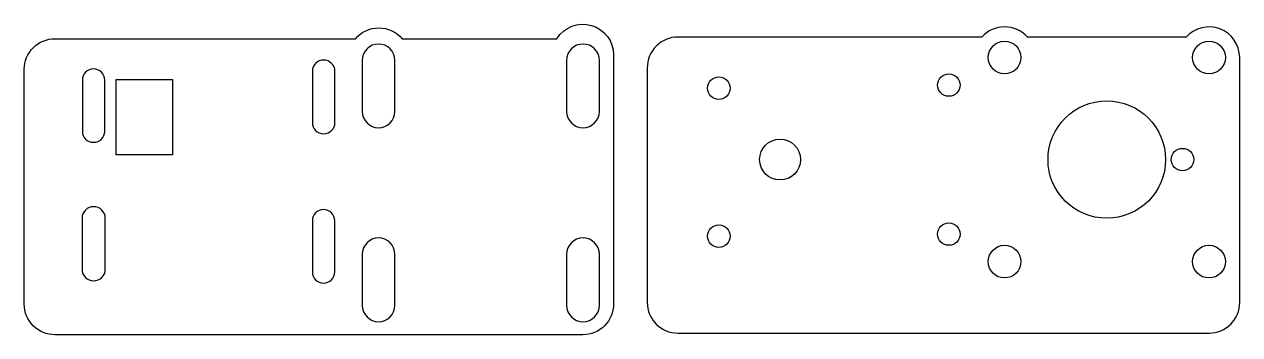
# Model space of a CAD drawing. Header units: millimetres. Extents: x 1 to 120, y 2 to 32.
import ezdxf

# ---------------------------------------------------------------- set-up
doc = ezdxf.new("R2010")
doc.units = ezdxf.units.MM
doc.layers.get('0').update_dxf_attribs({"linetype": 'CONTINUOUS'})

msp = doc.modelspace()

# ---------------------------------------------------------------- linework, layer by layer
for points in [[(0.81, 4.75), (0.81, 27.75, -0.414214), (3.81, 30.75), (33.2, 30.75, -0.464442), (37.78, 30.75), (52.91, 30.75, -0.753841), (58.46, 29.16), (58.46, 4.75, -0.414214), (55.46, 1.75), (3.81, 1.75, -0.414214)], [(61.75, 4.91, 0.414214), (64.75, 1.91), (116.71, 1.91, 0.414214), (119.71, 4.91), (119.71, 28.91, 0.6885), (114.48, 30.91), (98.95, 30.91, 0.447214), (94.48, 30.91), (64.75, 30.91, 0.414214), (61.75, 27.91)], [(37.07, 23.63), (37.07, 28.63, 1), (33.87, 28.63), (33.87, 23.63, 1)], [(53.87, 23.63, 1), (57.07, 23.63), (57.07, 28.63, 1), (53.87, 28.63)], [(28.99, 22.55, 1), (31.2, 22.55), (31.2, 27.55, 1), (28.99, 27.55)], [(6.49, 21.7, 1), (8.69, 21.7), (8.69, 26.7, 1), (6.49, 26.7)], [(8.73, 13.16, 1), (6.46, 13.16), (6.46, 8.16, 1), (8.73, 8.16)], [(31.19, 7.91), (31.19, 12.91, 1), (28.99, 12.91), (28.99, 7.91, 1)], [(33.87, 9.63), (33.87, 4.63, 1), (37.07, 4.63), (37.07, 9.63, 1)], [(57.07, 4.63), (57.07, 9.63, 1), (53.87, 9.63), (53.87, 4.63, 1)]]:
    msp.add_lwpolyline(points, format="xyb", close=True)
msp.add_lwpolyline([(9.81, 19.39), (9.81, 26.75), (15.31, 26.75), (15.31, 19.39)], close=True)
for centre, radius in [((96.71, 28.91), 1.6), ((116.71, 28.91), 1.6), ((68.75, 25.91), 1.1), ((91.25, 26.21), 1.1), ((106.71, 18.91), 5.75), ((74.75, 18.91), 2), ((114.11, 18.91), 1.1), ((68.75, 11.41), 1.1), ((91.25, 11.61), 1.1), ((96.71, 8.91), 1.6), ((116.71, 8.91), 1.6)]:
    msp.add_circle(centre, radius)

doc.saveas('drawing.dxf')
